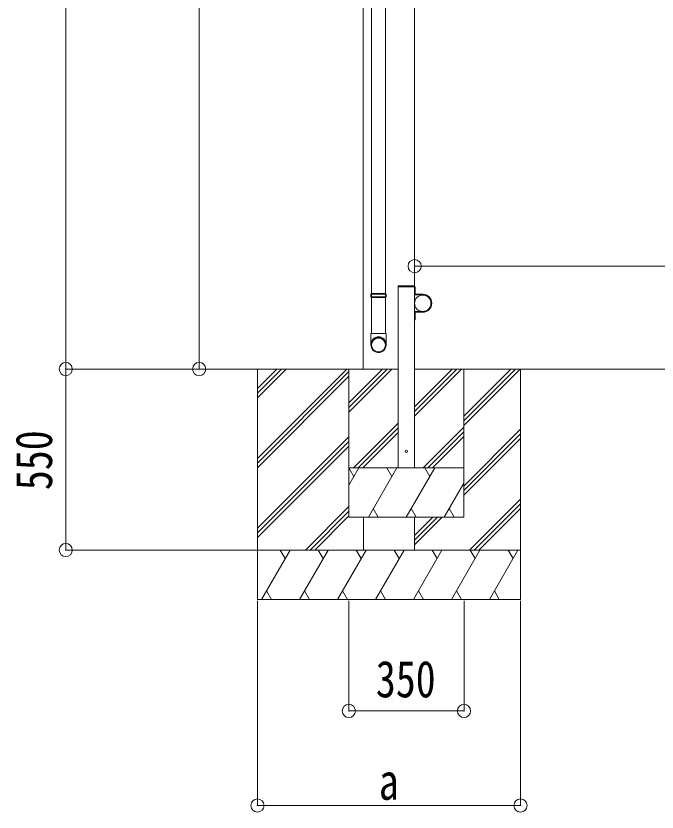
# Model space of a CAD drawing. Units: millimetres at full size, sheet at 1:40. Extents: x -11181 to 11305, y -7804 to 7716.
# Drawn here: x 3201 to 5150, y -4512 to -2093 of the extents above; entities that cross this region are included whole.
import ezdxf
from ezdxf.enums import TextEntityAlignment as Align

# ---------------------------------------------------------------- set-up
doc = ezdxf.new("R2010")
doc.units = ezdxf.units.MM
doc.header["$LTSCALE"] = 40
doc.header["$PDMODE"] = 32
doc.header["$PDSIZE"] = 40
for name, color, linetype, lineweight in [('0-0_0', 7, 'Continuous', 9), ('0-1_本体', 4, 'Continuous', 9), ('0-2_部品', 7, 'Continuous', 9), ('0-3_ELV2', 3, 'Continuous', 9), ('0-A_寸法', 6, 'Continuous', 9), ('1-A', 6, 'Continuous', 9)]:
    doc.layers.add(name, color=color, linetype=linetype, lineweight=lineweight)
doc.styles.add('ＭＳ ゴシック', font='')
doc.styles.get('ＭＳ ゴシック').set_extended_font_data('MS Gothic')

msp = doc.modelspace()

# ---------------------------------------------------------------- linework, layer by layer
at = {"layer": '0-0_0'}
for p, q in [((4257.06, -3165.8), (3906.76, -3165.8)), ((3934.81, -3165.8), (3934.81, -3865.8)), ((3934.81, -3437.3), (4206.31, -3165.8)), ((3934.81, -3225.17), (3994.18, -3165.8)), ((3934.81, -3239.31), (4008.32, -3165.8)), ((3934.81, -3253.46), (4022.46, -3165.8)), ((4212.56, -3165.8), (4212.56, -3615.8)), ((4212.56, -3268.15), (4314.91, -3165.8)), ((4212.56, -3282.29), (4329.05, -3165.8)), ((4212.56, -3296.43), (4343.19, -3165.8)), ((4256.56, -3165.8), (4362.56, -3165.8)), ((4412.56, -3165.8), (6400.39, -3165.8)), ((4412.56, -3308.57), (4555.32, -3165.8)), ((4412.56, -3294.43), (4541.18, -3165.8)), ((4412.56, -3280.28), (4527.04, -3165.8)), ((4562.56, -3615.8), (4562.56, -3165.8)), ((4562.56, -3337.32), (4734.07, -3165.8)), ((4562.56, -3309.03), (4705.79, -3165.8)), ((4562.56, -3323.17), (4719.93, -3165.8)), ((4734.81, -3165.8), (4734.81, -3865.8)), ((3934.81, -3451.45), (4212.56, -3173.7)), ((3934.81, -3465.59), (4212.56, -3187.84)), ((4227.03, -3465.8), (4362.56, -3330.28)), ((4241.18, -3465.8), (4362.56, -3344.42)), ((4255.32, -3465.8), (4362.56, -3358.57)), ((4439.17, -3465.8), (4562.56, -3342.42)), ((4453.31, -3465.8), (4562.56, -3356.56)), ((4562.56, -3521.16), (4734.81, -3348.91)), ((3934.81, -3649.43), (4212.56, -3371.69)), ((3934.81, -3663.58), (4212.56, -3385.83)), ((4467.45, -3465.8), (4562.56, -3370.7)), ((4562.56, -3535.3), (4734.81, -3363.06)), ((4562.56, -3549.45), (4734.81, -3377.2)), ((3934.81, -3677.72), (4212.56, -3399.97)), ((4212.56, -3518.92), (4243.22, -3465.8)), ((4212.56, -3465.8), (4562.56, -3465.8)), ((4228.22, -3491.79), (4213.22, -3465.8)), ((4272.09, -3615.8), (4358.69, -3465.8)), ((4343.69, -3491.79), (4328.69, -3465.8)), ((4387.56, -3615.8), (4474.16, -3465.8)), ((4459.16, -3491.78), (4444.16, -3465.8)), ((4503.03, -3615.8), (4562.56, -3512.7)), ((4580.05, -3715.8), (4734.81, -3561.05)), ((4594.19, -3715.8), (4734.81, -3575.19)), ((4080.57, -3715.8), (4212.56, -3583.82)), ((4094.71, -3715.8), (4212.56, -3597.96)), ((4287.09, -3589.82), (4302.09, -3615.8)), ((4402.56, -3589.82), (4417.56, -3615.8)), ((4518.03, -3589.82), (4533.03, -3615.8)), ((4608.33, -3715.8), (4734.81, -3589.33)), ((4108.86, -3715.8), (4212.56, -3612.1)), ((4212.56, -3615.8), (4562.56, -3615.8)), ((4257.06, -3615.8), (4257.06, -3715.8)), ((4412.56, -3615.8), (4412.56, -3715.8)), ((4412.56, -3671.16), (4467.91, -3615.8)), ((4412.56, -3685.3), (4482.06, -3615.8)), ((4412.56, -3699.45), (4496.2, -3615.8)), ((4734.81, -3715.8), (3934.81, -3715.8)), ((3947.51, -3865.8), (4034.11, -3715.8)), ((4019.11, -3741.78), (4004.11, -3715.8)), ((4062.98, -3865.8), (4149.58, -3715.8)), ((4134.58, -3741.78), (4119.58, -3715.8)), ((4178.45, -3865.8), (4265.05, -3715.8)), ((4250.05, -3741.78), (4235.05, -3715.8)), ((4293.92, -3865.8), (4380.52, -3715.8)), ((4365.52, -3741.78), (4350.52, -3715.8)), ((4409.39, -3865.8), (4495.99, -3715.8)), ((4480.99, -3741.78), (4465.99, -3715.8)), ((4524.86, -3865.8), (4611.46, -3715.8)), ((4581.46, -3715.8), (4596.46, -3741.78)), ((4640.33, -3865.8), (4726.93, -3715.8)), ((4696.93, -3715.8), (4711.93, -3741.78)), ((3962.51, -3839.82), (3977.51, -3865.8)), ((4077.98, -3839.82), (4092.98, -3865.8)), ((4193.45, -3839.82), (4208.45, -3865.8)), ((4308.92, -3839.82), (4323.92, -3865.8)), ((4424.39, -3839.82), (4439.39, -3865.8)), ((4539.86, -3839.82), (4554.86, -3865.8)), ((4655.33, -3839.82), (4670.33, -3865.8)), ((3934.81, -3865.8), (4734.81, -3865.8))]:
    msp.add_line(p, q, dxfattribs=at)
at = {"layer": '0-1_本体'}
for p, q in [((4412.81, -536.17), (4412.81, -3165.55)), ((4256.81, -575.76), (4256.81, -3166.05))]:
    msp.add_line(p, q, dxfattribs=at)
at = {"layer": '0-2_部品'}
for p, q in [((4282.04, -1958), (4282.04, -3058.18)), ((4324.04, -1958), (4324.04, -3058.18)), ((4280.04, -2938.18), (4281.04, -2936.18)), ((4326.04, -2938.18), (4280.04, -2938.18)), ((4326.04, -2946.18), (4280.04, -2946.18)), ((4325.04, -2936.18), (4281.04, -2936.18)), ((4325.04, -2948.18), (4281.04, -2948.18)), ((4282.04, -2948.18), (4282.04, -3058.18)), ((4324.04, -2948.18), (4324.04, -3058.18)), ((4326.04, -2938.18), (4325.04, -2936.18)), ((4326.04, -2946.18), (4325.04, -2948.18)), ((4326.04, -2938.18), (4326.04, -2946.18)), ((4280.04, -3092.33), (4280.04, -3058.18)), ((4326.04, -3058.18), (4280.04, -3058.18)), ((4326.04, -3092.33), (4326.04, -3058.18))]:
    msp.add_line(p, q, dxfattribs=at)
msp.add_lwpolyline([(4280.04, -2938.18), (4280.04, -2946.18), (4281.04, -2948.18)], dxfattribs=at)
at = {"layer": '0-2_部品', "color": 4}
msp.add_circle((4387.56, -3415.8), 4, dxfattribs=at)
at = {"layer": '0-2_部品'}
for centre, major_axis, ratio, start_param, end_param in [((4303.04, -3090.58), (-23, 0), 0.996195, 3.1415927, 6.2831853), ((4303.04, -3092.33), (-23, 0), 0.996195, 3.1415927, 6.2831853), ((4303.04, -3092.33), (0, -23.43), 0.981806, 4.712389, 7.8539816)]:
    msp.add_ellipse(centre, major_axis=major_axis, ratio=ratio, start_param=start_param, end_param=end_param, dxfattribs=at)
msp.add_ellipse((4303.04, -3092.33), major_axis=(21, 0), ratio=0.996195, dxfattribs=at)
at = {"layer": '0-3_ELV2'}
for p, q in [((4362.26, -2915.8), (4362.36, -2913.75)), ((4412.86, -2915.8), (4362.26, -2915.8)), ((4362.56, -2915.8), (4362.56, -3465.8)), ((4412.56, -2915.8), (4362.56, -2915.8)), ((4411.75, -2912.8), (4363.36, -2912.8)), ((4412.56, -3465.8), (4412.56, -2915.8)), ((4412.56, -2915.8), (4414.56, -2915.8)), ((4412.56, -2915.8), (4412.56, -2938.5)), ((4412.86, -2915.8), (4412.75, -2913.75)), ((4414.56, -2938.5), (4414.56, -2915.8)), ((4437.56, -2938.5), (4414.56, -2938.5)), ((4414.56, -2940.5), (4437.56, -2940.5)), ((4412.56, -3015.8), (4412.56, -2993.1)), ((4414.56, -2991.1), (4437.56, -2991.1)), ((4414.56, -2993.1), (4414.56, -3015.8)), ((4437.56, -2993.1), (4414.56, -2993.1)), ((4412.56, -3015.8), (4414.56, -3015.8))]:
    msp.add_line(p, q, dxfattribs=at)
msp.add_circle((4437.56, -2965.8), 25, dxfattribs=at)
for centre, radius, start, end in [((4363.36, -2913.8), 1, 90, 176.99994), ((4411.75, -2913.8), 1, 3.00011, 90), ((4414.56, -2938.5), 2, 180, 270), ((4437.56, -2965.8), 27.3, 270, 90), ((4437.56, -2965.8), 25.3, 270, 90), ((4414.56, -2993.1), 2, 90, 180)]:
    msp.add_arc(centre, radius, start, end, dxfattribs=at)
at = {"layer": '0-A_寸法'}
for p, q in [((3351.97, -3165.8), (3351.97, -559.43)), ((3757.52, -3165.8), (3757.52, -665.83)), ((3351.97, -3165.8), (3934.81, -3165.8)), ((3351.97, -3715.8), (3351.97, -3165.8)), ((3757.52, -3165.8), (4227.27, -3165.8)), ((3351.97, -3715.8), (3934.81, -3715.8)), ((3934.81, -4492.04), (3934.81, -3869.74)), ((4212.87, -4204.83), (4212.87, -3869.74)), ((4562.91, -4204.83), (4562.91, -3869.74)), ((4734.81, -4492.04), (4734.81, -3869.74)), ((4212.87, -4204.83), (4562.91, -4204.83)), ((3934.81, -4492.04), (4734.81, -4492.04))]:
    msp.add_line(p, q, dxfattribs=at)
for p in [(3351.97, -3165.8), (3757.52, -3165.8), (3351.97, -3715.8), (4212.87, -4204.83), (4562.91, -4204.83), (3934.81, -4492.04), (4734.81, -4492.04)]:
    msp.add_point(p, dxfattribs=at)
at = {"layer": '1-A'}
for q in [(4412.81, -2699.64), (6523.81, -2853.11)]:
    msp.add_line((4412.81, -2853.11), q, dxfattribs=at)
msp.add_point((4412.81, -2853.11), dxfattribs=at)

# ---------------------------------------------------------------- texts
at = {"layer": '0-A_寸法', "color": 7, "style": 'ＭＳ ゴシック', "width": 0.8}
msp.add_text('550', height=111.4, rotation=90, dxfattribs=at).set_placement((3343.97, -3533.8), align=Align.BOTTOM_LEFT)
for s, p in [('350', (4294.89, -4196.83)), ('a', (4303.81, -4508.04))]:
    msp.add_text(s, height=111.4, dxfattribs=at).set_placement(p, align=Align.BOTTOM_LEFT)

doc.saveas('drawing.dxf')
